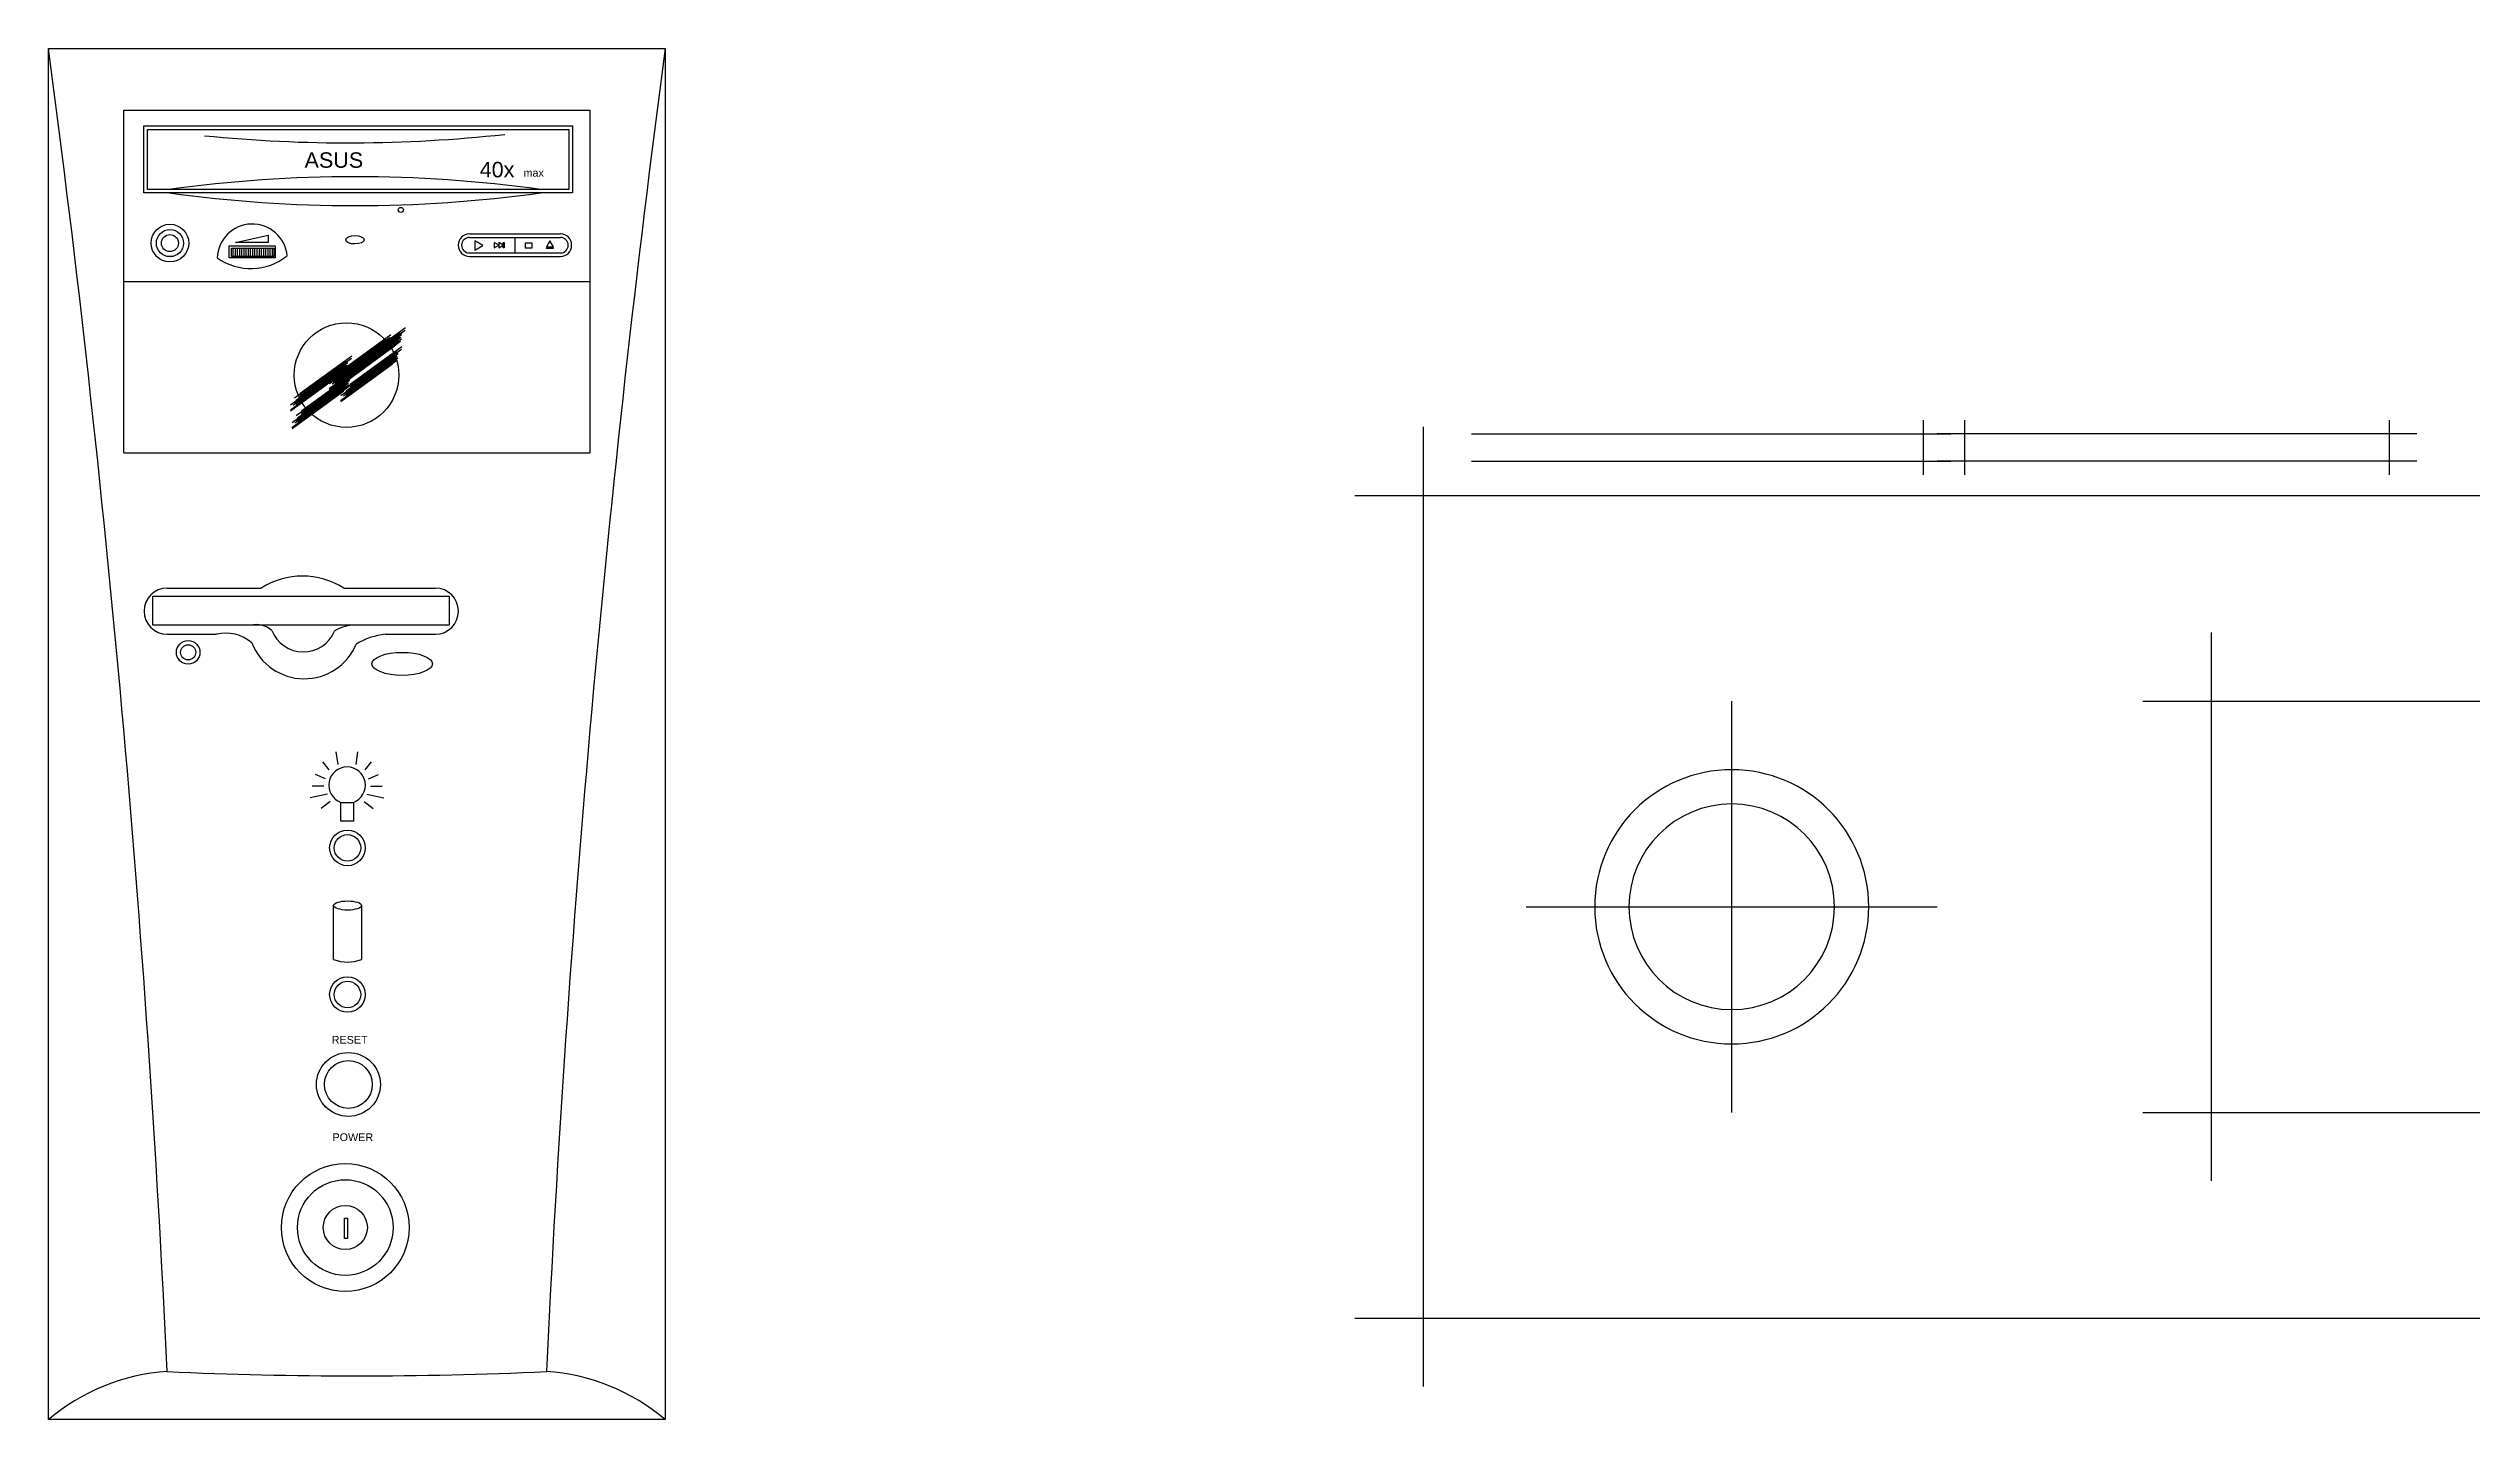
# Model space of a CAD drawing. Header units: millimetres. Extents: x 1474 to 2240, y 2278 to 2630.
# Drawn here: x 2233.191 to 2234.606, y 2606.882 to 2607.682 of the extents above; entities that cross this region are included whole.
import ezdxf

# ---------------------------------------------------------------- set-up
doc = ezdxf.new("R2010")
doc.units = ezdxf.units.MM
for name, color, linetype in [('LAYER5', 23, 'Continuous'), ('NOITHAT', 21, 'Continuous'), ('VATDUNG', 9, 'Continuous'), ('立面主线', 1, 'Continuous'), ('辅助线', 1, 'Continuous')]:
    doc.layers.add(name, color=color, linetype=linetype)
doc.styles.get("Standard").update_dxf_attribs({"font": 'arial.ttf'})

# ---------------------------------------------------------------- blocks, each defined once
blk = doc.blocks.new('A$C0D32569B')
at = {"layer": 'VATDUNG'}
for p, q in [((50, 750), (50, 50)), ((0, 700), (2600, 700)), ((625, 200), (625, 600)), ((275, 550), (275, 250)), ((575, 550), (925, 550)), ((125, 400), (425, 400)), ((575, 250), (925, 250)), ((0, 100), (825, 100)), ((85, 75), (435, 75)), ((415, 85), (415, 45)), ((775, 75), (425, 75)), ((445, 85), (445, 45)), ((755, 85), (755, 45)), ((85, 55), (435, 55)), ((775, 55), (425, 55))]:
    blk.add_line(p, q, dxfattribs=at)
for radius in [100, 75]:
    blk.add_circle((275, 400), radius, dxfattribs=at)
blk = doc.blocks.new('A$C1DC6374B')
at = {"layer": '辅助线'}
for p, q in [((0, 0), (0, 400)), ((0, 400), (180, 400)), ((180, 400), (180, 0)), ((22, 282), (22, 382)), ((22, 382), (158, 382)), ((158, 382), (158, 282)), ((27.85, 377.4), (152.92, 377.4)), ((27.85, 357.89), (27.85, 377.4)), ((28.85, 376.4), (151.92, 376.4)), ((28.85, 358.89), (28.85, 376.4)), ((151.92, 376.4), (151.92, 358.89)), ((152.92, 377.4), (152.92, 357.89)), ((152.92, 357.89), (27.85, 357.89)), ((151.92, 358.89), (28.85, 358.89)), ((52.76, 342.42), (66.16, 342.42)), ((52.76, 338.91), (52.76, 342.42)), ((53.38, 341.8), (65.75, 341.8)), ((53.38, 339.33), (53.38, 341.8)), ((54.62, 343.45), (64.1, 345.51)), ((64.1, 343.45), (54.62, 343.45)), ((54.62, 343.45), (54.62, 343.45)), ((64.1, 345.51), (64.1, 343.45)), ((65.75, 341.8), (65.75, 339.33)), ((66.16, 342.42), (66.16, 338.91)), ((122.85, 345.89), (149.44, 345.89)), ((126.74, 342.53), (124.45, 343.86)), ((124.45, 343.86), (124.45, 341.21)), ((124.45, 341.21), (126.74, 342.53)), ((131.43, 342.6), (130.1, 343.37)), ((130.1, 343.37), (130.1, 341.84)), ((130.1, 341.84), (131.43, 342.6)), ((132.75, 342.6), (131.43, 343.37)), ((131.43, 343.37), (131.43, 341.84)), ((131.43, 341.84), (132.75, 342.6)), ((132.75, 343.38), (133.03, 343.38)), ((132.75, 341.82), (132.75, 343.38)), ((133.03, 341.82), (132.75, 341.82)), ((133.03, 343.38), (133.03, 341.82)), ((139.24, 343.35), (141.05, 343.35)), ((139.24, 341.72), (139.24, 343.35)), ((141.05, 341.72), (139.24, 341.72)), ((141.05, 343.35), (141.05, 341.72)), ((145.36, 341.89), (147.33, 341.89)), ((145.36, 341.62), (145.36, 341.89)), ((147.33, 341.62), (145.36, 341.62)), ((146.38, 343.89), (145.38, 342.16)), ((145.38, 342.16), (147.38, 342.16)), ((147.38, 342.16), (146.38, 343.89)), ((147.33, 341.89), (147.33, 341.62)), ((66.16, 338.91), (52.76, 338.91)), ((65.75, 339.33), (53.38, 339.33)), ((122.85, 339.36), (149.44, 339.36)), ((22, 332), (158, 332)), ((22, 282), (158, 282)), ((34.64, 242.57), (62.09, 242.57)), ((86.16, 242.57), (112.94, 242.57)), ((34.64, 229.13), (48.99, 229.13)), ((98.35, 229.13), (112.94, 229.13)), ((81.92, 189.53), (80.08, 191.89)), ((84.54, 191.1), (84.01, 194.77)), ((89.78, 191.1), (90.31, 194.77)), ((92.4, 189.53), (94.24, 191.89)), ((80.34, 184.81), (76.94, 184.81)), ((80.87, 186.91), (77.98, 188.22)), ((93.45, 186.91), (96.34, 188.22)), ((93.98, 184.81), (97.38, 184.81)), ((81.39, 182.46), (76.41, 181.41)), ((82.18, 180.36), (79.56, 178.26)), ((85.32, 180.06), (89, 180.06)), ((85.32, 174.56), (85.32, 180.06)), ((89, 180.06), (89, 174.56)), ((92.14, 180.36), (94.76, 178.26)), ((92.93, 182.46), (97.91, 181.41)), ((89, 174.56), (85.32, 174.56)), ((83.23, 134.26), (83.23, 149.97)), ((91.35, 149.97), (91.35, 134.26)), ((86.4, 58.73), (87.31, 58.73)), ((86.4, 52.86), (86.4, 58.73)), ((87.31, 58.73), (87.31, 52.86)), ((87.31, 52.86), (86.4, 52.86)), ((180, 0), (0, 0))]:
    blk.add_line(p, q, dxfattribs=at)
at = {"layer": '辅助线', "color": 8}
for p, q in [((53.92, 339.33), (53.92, 341.8)), ((54.55, 339.33), (54.55, 341.8)), ((55.19, 339.33), (55.19, 341.8)), ((55.82, 339.33), (55.82, 341.8)), ((56.46, 339.33), (56.46, 341.8)), ((57.09, 339.33), (57.09, 341.8)), ((57.73, 339.33), (57.73, 341.8)), ((58.36, 339.33), (58.36, 341.8)), ((59, 339.33), (59, 341.8)), ((59.63, 339.33), (59.63, 341.8)), ((60.27, 339.33), (60.27, 341.8)), ((60.9, 339.33), (60.9, 341.8)), ((61.54, 339.33), (61.54, 341.8)), ((62.17, 339.33), (62.17, 341.8)), ((62.81, 339.33), (62.81, 341.8)), ((63.44, 339.33), (63.44, 341.8)), ((64.08, 339.33), (64.08, 341.8)), ((64.71, 339.33), (64.71, 341.8)), ((65.35, 339.33), (65.35, 341.8)), ((122.85, 344.89), (149.44, 344.89)), ((122.85, 340.36), (149.44, 340.36)), ((136.15, 344.89), (136.15, 340.36)), ((89.13, 307.68), (104.21, 318.63)), ((81.92, 300.81), (97, 311.76)), ((82, 302.24), (97.08, 313.19)), ((82.02, 300.51), (97.1, 311.47)), ((82.78, 302.16), (97.86, 313.12)), ((83.15, 302.87), (98.23, 313.83)), ((83.19, 304.24), (98.27, 315.19)), ((83.33, 301.64), (98.41, 312.59)), ((83.44, 302.81), (98.52, 313.76)), ((83.6, 302.32), (98.68, 313.27)), ((83.61, 303.62), (98.69, 314.57)), ((83.67, 303.58), (98.75, 314.54)), ((84.66, 304.87), (99.74, 315.82)), ((84.8, 305.62), (99.88, 316.57)), ((86.25, 302.87), (101.33, 313.82)), ((86.33, 304.3), (101.41, 315.25)), ((86.35, 302.57), (101.43, 313.53)), ((86.49, 300.74), (101.57, 311.69)), ((87.11, 304.22), (102.19, 315.18)), ((87.48, 304.93), (102.56, 315.89)), ((87.52, 306.3), (102.6, 317.25)), ((87.66, 303.7), (102.74, 314.65)), ((87.77, 304.87), (102.85, 315.82)), ((87.92, 304.38), (103, 315.33)), ((87.94, 305.68), (103.02, 316.63)), ((87.96, 301.37), (103.04, 312.32)), ((88, 305.64), (103.08, 316.6)), ((88.1, 302.12), (103.18, 313.07)), ((88.99, 306.93), (104.07, 317.88)), ((70.59, 294.63), (85.67, 305.58)), ((70.66, 296.06), (85.75, 307.01)), ((70.68, 294.33), (85.76, 305.29)), ((71.44, 295.98), (86.52, 306.94)), ((71.81, 296.69), (86.89, 307.65)), ((71.85, 298.06), (86.93, 309.01)), ((71.99, 295.46), (87.07, 306.41)), ((72.1, 296.63), (87.18, 307.58)), ((72.26, 296.14), (87.34, 307.09)), ((72.27, 297.44), (87.35, 308.39)), ((72.33, 297.4), (87.41, 308.36)), ((73.32, 298.69), (88.4, 309.65)), ((73.46, 299.44), (88.54, 310.39)), ((73.73, 293.54), (88.81, 304.5)), ((73.87, 294.29), (88.95, 305.24)), ((85.22, 297.31), (100.3, 308.26)), ((85.3, 298.73), (100.38, 309.69)), ((85.32, 297.01), (100.4, 307.97)), ((86.08, 298.66), (101.16, 309.61)), ((86.44, 299.37), (101.52, 310.33)), ((86.63, 298.14), (101.71, 309.09)), ((86.74, 299.3), (101.82, 310.26)), ((86.89, 298.82), (101.97, 309.77)), ((86.91, 300.11), (101.99, 311.07)), ((86.97, 300.08), (102.05, 311.03)), ((71, 289.48), (86.08, 300.43)), ((71.08, 290.91), (86.16, 301.86)), ((71.09, 289.19), (86.17, 300.14)), ((71.86, 290.83), (86.94, 301.79)), ((72.22, 291.54), (87.3, 302.5)), ((72.27, 292.91), (87.35, 303.86)), ((72.4, 290.31), (87.48, 301.26)), ((72.51, 291.48), (87.59, 302.43)), ((72.67, 290.99), (87.75, 301.94)), ((72.68, 292.29), (87.76, 303.24)), ((72.75, 292.25), (87.83, 303.21)), ((30.4, 240.27), (116.94, 240.27)), ((30.4, 231.75), (30.4, 240.27)), ((116.94, 240.27), (116.94, 231.75)), ((116.94, 231.75), (30.4, 231.75))]:
    blk.add_line(p, q, dxfattribs=at)
at = {"layer": '辅助线'}
for centre, radius in [((35.44, 343.24), 5.49), ((35.44, 343.24), 3.96), ((102.85, 352.92), 0.743), ((86.98, 304.72), 15.25), ((40.76, 223.83), 3.45), ((87.25, 166.78), 5.19), ((87.25, 124), 5.19), ((87.54, 97.76), 9.32), ((86.63, 56.02), 18.65)]:
    blk.add_circle(centre, radius, dxfattribs=at)
at = {"layer": '辅助线', "color": 8}
for centre, radius in [((35.44, 343.24), 2.49), ((40.76, 223.83), 2.2), ((87.25, 166.78), 3.87), ((87.25, 124), 3.87), ((87.54, 97.76), 6.98), ((86.63, 56.02), 13.96), ((86.63, 56.02), 6.44)]:
    blk.add_circle(centre, radius, dxfattribs=at)
at = {"layer": '辅助线'}
for centre, radius, start, end in [((-4533.85, -201.41), 4573.57, 2.69934, 7.55611), ((4713.85, -201.41), 4573.57, 172.44389, 177.30066), ((87.37, 796.11), 423.63, 264.33389, 276.20478), ((89.45, -35.33), 397.93, 82.1693, 97.8307), ((89.45, 752.11), 397.93, 262.1693, 277.8307), ((59.48, 338.57), 10.23, 5.38554, 178.08268), ((59.05, 352.84), 17.03, 234.89192, 308.5763), ((122.85, 342.62), 3.27, 90, 270), ((149.44, 342.62), 3.27, 270, 90), ((34.64, 235.85), 6.72, 90, 270), ((74.13, 223.68), 22.4, 57.49574, 122.50426), ((112.94, 235.85), 6.72, 270, 90), ((51.69, 217.82), 11.63, 48.8236, 103.45304), ((74.65, 232.56), 16.43, 201.3974, 337.45806), ((100.33, 209.09), 20.13, 95.62056, 121.45324), ((87.16, 185.08), 5.34, 290.091, 249.909), ((87.29, 144.36), 10.89, 248.08398, 291.91602), ((38.48, -45.44), 59.55, 93.70112, 130.25924), ((90, 1262.45), 1249.7, 267.46102, 272.53898), ((141.52, -45.44), 59.55, 49.74076, 86.29888)]:
    blk.add_arc(centre, radius, start, end, dxfattribs=at)
at = {"layer": '辅助线', "color": 8}
for centre, radius, start, end in [((122.85, 342.62), 2.27, 90, 270), ((149.44, 342.62), 2.27, 270, 90), ((60.61, 224.96), 6.98, 48.8236, 103.45304), ((74.38, 233.81), 9.86, 201.3974, 337.45806), ((89.79, 219.72), 12.08, 95.62056, 121.45324)]:
    blk.add_arc(centre, radius, start, end, dxfattribs=at)
at = {"layer": '辅助线'}
for centre, major_axis, ratio in [((89.45, 344.21), (2.69, 0.01), 0.460201), ((103.23, 220.48), (8.84, 0), 0.37932), ((87.29, 149.97), (4.06, 0), 0.328565)]:
    blk.add_ellipse(centre, major_axis=major_axis, ratio=ratio, dxfattribs=at)
at = {"layer": '辅助线', "color": 8}
for s, height, p in [('ASUS', 4.5, (74.73, 365.21)), ('40x', 4.5, (125.87, 362.43)), ('max', 2.25, (138.65, 362.62)), ('RESET', 2.25, (82.67, 109.67)), ('POWER', 2.25, (82.89, 81.25))]:
    blk.add_text(s, height=height, dxfattribs=at).set_placement(p)
blk = doc.blocks.new('A$C530B08D2')
at = {"layer": 'LAYER5', "color": 1}
blk.add_blockref('A$C1DC6374B', (0, 0), dxfattribs=at)
blk = doc.blocks.new('A$C6D3C361D')
at = {"layer": '立面主线', "color": 1}
blk.add_blockref('A$C530B08D2', (0, 0), dxfattribs=at)

msp = doc.modelspace()

# ---------------------------------------------------------------- block references
at = {"xscale": 0.002, "yscale": 0.002, "zscale": 0.002}
msp.add_blockref('A$C6D3C361D', (2233.1914, 2606.8821), dxfattribs=at)
at = {"layer": 'NOITHAT', "xscale": -0.0007999999999882, "yscale": 0.0007999999999882, "zscale": 0.0007999999999998, "rotation": 180}
msp.add_blockref('A$C0D32569B', (2233.9541, 2607.5013), dxfattribs=at)

doc.saveas('drawing.dxf')
